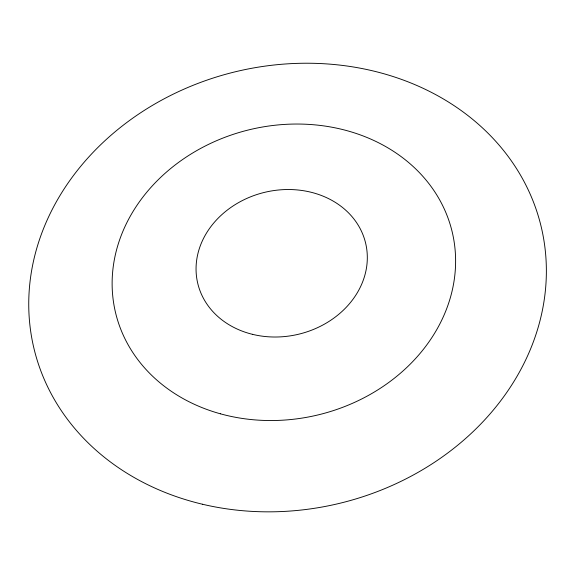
<?xml version="1.0" encoding="UTF-8"?>
<svg xmlns="http://www.w3.org/2000/svg" width="575" height="575" viewBox="0 0 575 575"><rect width="100%" height="100%" fill="white"/><g stroke="black" fill="none" stroke-linecap="round" stroke-linejoin="round"><path stroke-width="0.86" d="M252.36 334.298A86.315 72.946 -13.6 0 0 366.023 244.936A86.315 72.946 -13.6 0 0 226.672 210.572A86.315 72.946 -13.6 0 0 252.36 334.298M220.405 413.806A173.097 146.668 -13.6 0 0 453.804 239.782A173.097 146.668 -13.6 0 0 177.395 163.271A173.097 146.668 -13.6 0 0 220.405 413.806M202.45 504.232A260.813 221.986 -13.6 0 0 541.787 229.353A260.813 221.986 -13.6 0 0 118.436 129.016A260.813 221.986 -13.6 0 0 202.45 504.232"/></g></svg>
